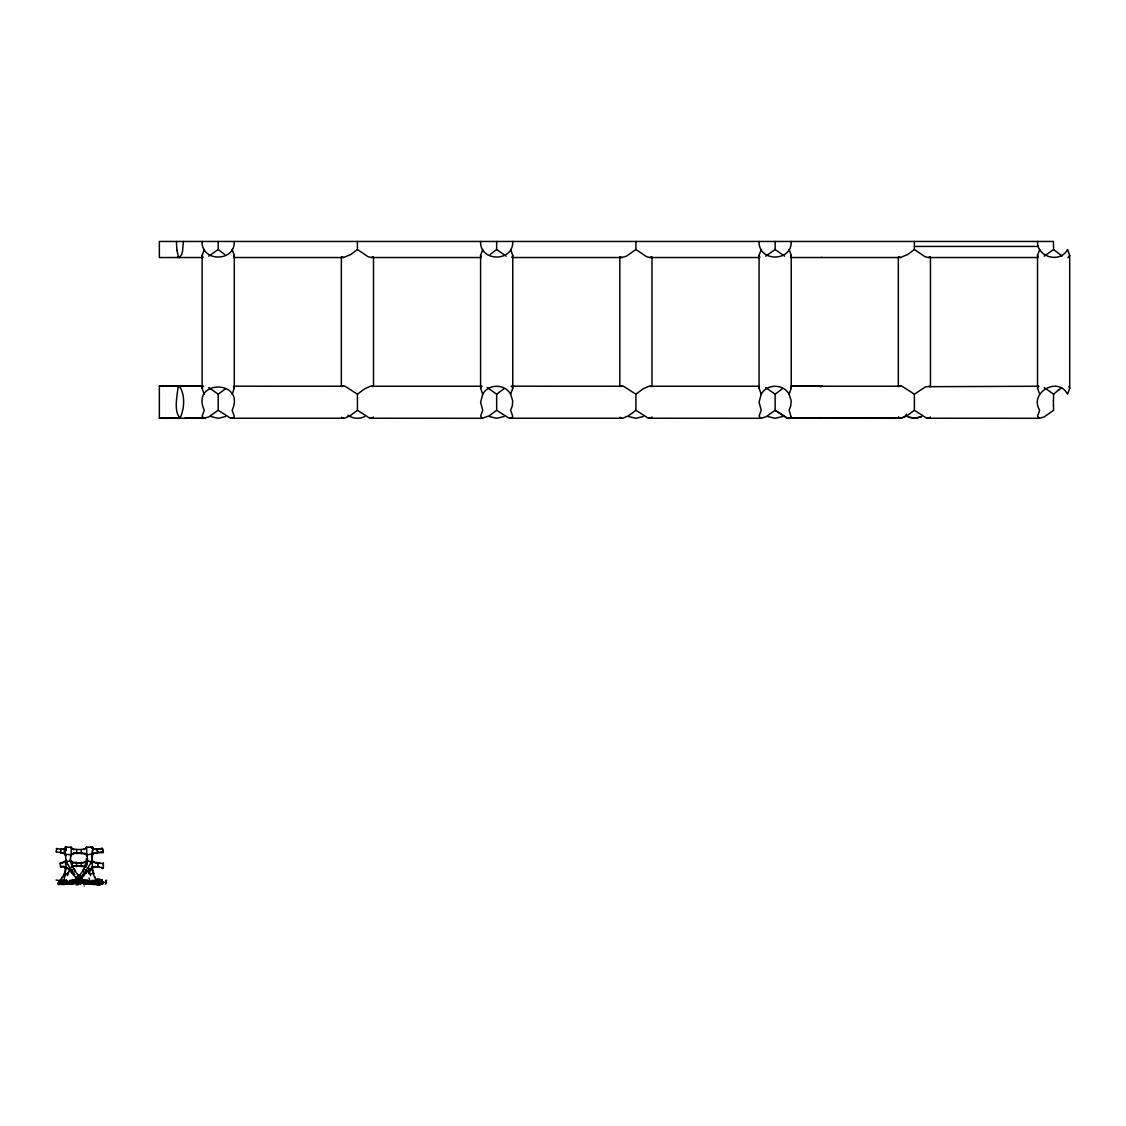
<?xml version="1.0" encoding="UTF-8"?>
<svg xmlns="http://www.w3.org/2000/svg" width="1126" height="1126" viewBox="0 0 1126 1126"><rect width="100%" height="100%" fill="white"/><g stroke="black" fill="none" stroke-linecap="round" stroke-linejoin="round"><path stroke-width="1.5" d="M218.191 410.272L208.746 416.93L203.862 418.295L202.117 416.156L204.27 410.272C190.195 379.054 246.228 379.575 232.111 410.272L234.264 416.156L233.476 417.957A11.527 4.068 40.9 0 1 230.14 417.957L218.191 410.272L218.191 394.199L208.746 387.555M224.736 254.462L218.191 249.493L218.191 241.457M496.665 241.457L496.665 249.493L506.123 256.151M775.138 241.457L775.138 249.493L784.597 256.151M65.491 882.671L65.59 883.628M65.575 868.062L65.491 869.075A6.629 3.814 59.6 0 0 65.195 867.442L65.547 867.583M1053.443 400.546L1053.612 394.213L1058.243 390.173M65.604 848.342L65.618 847.906A9.078 3.294 -86.9 0 0 65.618 847.273L65.252 846.639L65.801 847.47M65.716 869.258L65.35 872.129M183.397 241.457L182.595 250.915L181.68 254.462L179.4 257.53M91.98 860.672L92.29 856.351A10.247 9.951 86.4 0 1 92.571 854.24L92.712 854.352M59.988 883.15L67.433 881.686M66.462 880.068L66.448 880.433A2.604 0.859 -54.6 0 0 66.335 881.123M1037.539 241.457C1036.764 257.207 1060.298 263.723 1067.547 249.493L1069.7 255.377L1069.7 388.315L1067.547 394.199C1057.905 375.662 1028.685 393.002 1039.692 410.272L1037.539 416.156L1039.298 418.295L1044.168 416.93L1053.612 410.286L1053.472 405.585M78.89 880.096L79.313 879.054M60.157 863.741L60.171 863.698A2.801 0.873 87.8 0 1 60.227 863.192M65.533 850.2L65.449 852.1M78.947 880.011L78.947 879.969A2.815 2.716 -2.7 0 0 79.918 879.885L80.579 879.631M63.394 862.361L65.364 861.559A7.516 5.855 84.3 0 1 65.899 861.404L65.618 856.365A10.317 10.035 -86 0 0 65.35 854.226L64.773 854.901M97.737 865.148L97.737 865.19A4.476 1.928 -87.2 0 1 97.681 866.415A2.168 0.971 -87.7 0 1 97.498 866.907L95.189 866.57M92.29 864.557A4.828 1.745 83.4 0 1 92.402 867.048L92.416 869.047M234.264 241.457C235.123 262.217 201.258 262.217 202.117 241.457M512.752 241.457C513.597 262.217 479.732 262.217 480.591 241.457M791.226 241.457C792.071 262.217 758.22 262.217 759.065 241.457M65.899 861.39L65.533 864.163M101.298 849.004L101.354 848.455A24.336 16.243 21.6 0 1 96.4 849.201L95.893 849.215M60.705 852.551A3.125 0.887 -83.1 0 1 60.762 851.34L60.649 851.214A3.744 0.816 -83 0 1 60.987 849.567M96.357 849.581L96.653 848.652L97.061 849.736M71.402 847.977L71.177 850.58A15.525 15.398 -88.8 0 0 71.262 852.129L71.388 854.282A6.277 3.054 82.6 0 1 71.501 854.733M204.27 394.199L202.117 388.315L202.117 255.377L204.27 249.493M487.22 387.555L496.665 394.199L496.665 410.272L489.374 415.719L482.35 418.295L480.591 416.156L482.744 410.272L480.591 402.235L482.744 394.199L480.591 388.315L480.591 255.377L482.744 249.493M765.694 387.555L775.138 394.199L775.138 410.272L765.694 416.93L760.824 418.295L759.065 416.156L761.218 410.272L759.065 402.235L761.218 394.199L759.065 388.315L759.065 255.377L761.218 249.493M1039.692 394.199L1037.539 388.315L1037.539 255.377L1039.692 249.493M65.505 882.488L65.73 881.7A19.241 9.979 -71.3 0 0 63.422 881.672M65.505 866.654L65.561 867.724M92.402 883.192L92.233 883.84A25.391 13.991 -81.8 0 0 94.612 884.389M71.515 860.545L70.966 860.897A1.83 1.168 60.4 0 0 70.727 861.348L71.431 864.318A16.932 12.85 -56.8 0 0 71.754 865.19L72.036 865.612M202.117 388.315L202.905 386.514A11.527 4.068 40.9 0 1 203.51 386.246L159.343 386.246L159.343 418.309L179.71 418.281M480.591 388.315L481.379 386.514M759.065 388.315L759.149 387.555M1037.539 388.315L1038.327 386.514A11.527 4.068 40.9 0 1 1038.932 386.246L925.755 386.711L914.382 394.199L914.382 410.272L926.332 417.957A11.527 4.068 40.9 0 0 929.668 417.957L930.372 416.93M60.705 867.428L61.423 866.527M232.111 249.493L234.264 255.377L234.264 388.315L232.111 394.199M510.599 249.493L512.752 255.377L512.752 388.315L510.599 394.199L512.654 400.56L512.4 405.585L510.599 410.272L512.752 416.156L511.964 417.957A11.527 4.068 40.9 0 1 508.614 417.957L496.665 410.272M789.073 249.493L791.226 255.377L791.226 388.315L789.073 394.199L791.142 400.56L790.874 405.585L789.073 410.272L791.142 416.93L789.467 418.295L786.511 417.774L775.138 410.272L787.088 417.957A11.527 4.068 40.9 0 0 790.438 417.957L791.029 417.253M60.227 863.023L61.986 862.769M87.124 862.08L87.124 862.052A3.364 2.702 -14.3 0 0 87.166 861.376A4.757 4.532 49 0 0 87.42 860.348A6.855 6.263 65 0 0 87.349 857.942L87.068 856.351M92.416 867.217L92.416 867.259A10.176 9.585 -84.9 0 1 92.29 866.527M85.703 864.867L85.717 864.838A3.477 2.604 -78.3 0 0 86.195 866.724M70.459 858.153L70.797 856.464M102.804 852.452L98.624 852.903M65.322 870.088L65.308 870.131A13.019 3.251 -65.3 0 1 64.393 873.537A7.319 2.407 -63.1 0 1 64.126 874.283L64.126 874.311M69.038 871.524L68.067 872.889M59.931 883.558L61.367 884.065M234.264 255.377L233.476 257.178M512.752 255.377L511.964 257.178M790.874 256.756L791.226 255.377M86.983 862.798L86.603 863.966M67.377 875.676L68.63 871.51M1069.7 255.377L1067.969 257.671M92.951 861.601A4.49 3.744 50.9 0 0 94.725 862.375L94.767 862.502A12.766 10.162 44.7 0 0 95.611 862.544L97.554 862.488M80.551 880.377L80.256 881.574A16.454 4.912 0 0 1 77.652 881.658L77.694 882.221M80.579 880.293L81.241 878.927M71.262 883.248L70.755 883.755L73.739 883.952M64.055 874.466L64.055 874.494A6.432 2.351 -62.2 0 1 63.858 874.916L63.83 875.071M71.543 870.961L71.529 870.989A3.04 2.083 -32.1 0 0 71.6 872.594L75.724 877.534M86.463 862.755L87.138 861.376A1.83 1.365 16.5 0 1 87.828 861.249L88.574 861.376M87.026 861.615L87.068 861.531A10.598 9.951 0.2 0 1 81.874 862.6M62.873 877.126L63.253 876.352M906.43 414.185L904.516 416.93L900.054 418.295L788.158 418.225L901.377 418.225L907.077 415.719L914.382 410.272M69.516 881.095L69.46 882.052M85.843 865.655L81.663 872.622A29.107 21.915 16.9 0 1 81.058 873.495L80.945 873.635A7.389 5.531 15.4 0 1 80.636 874.015L80.481 874.184A5.475 4.096 14.6 0 1 79.214 875.183M75.808 877.337A20.93 11.556 77.2 0 1 76.371 878.125A5.968 2.21 68.6 0 1 77.047 879.153L78.947 876.605M97.117 883.586L96.048 884.093A16.172 8.98 -85.8 0 1 95.175 884.248L93.134 884.248A9.36 8.726 63.7 0 1 91.107 884.051M91.319 862.403L86.646 869.596M82.184 876L82.845 874.986M92.543 846.893L92.107 847.47A4.912 4.11 41.9 0 0 95.837 848.99M92.177 847.371L92.233 847.259A2.351 0.957 -5.1 0 0 91.755 847.188M76.906 877.323L77.215 876.83A6.038 4.785 53.9 0 1 77.61 876.239M482.744 394.199C488.332 383.642 505.011 383.642 510.599 394.199M761.218 394.199C766.806 383.642 783.485 383.642 789.073 394.199M88.391 881.095L88.011 882.784A11.33 2.027 -24.6 0 0 87.87 883.811M76.526 877.675A3.885 1.056 27.6 0 0 77.047 879.406L77.103 879.223M373.424 416.93L372.72 417.957A11.527 4.068 40.9 0 1 369.384 417.957L357.435 410.272L357.435 394.199L345.485 386.514A11.527 4.068 40.9 0 0 342.135 386.514M651.898 416.93L651.194 417.957A11.527 4.068 40.9 0 1 647.858 417.957L635.909 410.272L635.909 394.199L623.959 386.514A11.527 4.068 40.9 0 0 620.609 386.514M81.748 878.153L87.504 871.144M84.168 883.516L88.152 882.643M83.338 874.255L86.35 870.004M91.797 861.672L92.008 861.39A7.516 5.897 -78.8 0 1 92.431 861.489L94.5 862.361A13.512 11.021 -48.5 0 0 95.823 862.98M84.309 880.25L84.267 880.307A14.511 4.617 9.2 0 0 83.845 881.489A2.421 1.239 -86.8 0 0 83.521 881.968M59.551 882.249A3.674 1.703 -80.4 0 0 58.622 882.432L58.144 884.093M65.181 854.55L65.477 854.226A9.402 7.798 -89.1 0 1 65.941 855.774M86.941 882.08L87.251 883.811A145.099 54.273 45.6 0 1 90.615 883.826L91.628 883.896M59.706 884.177L58.425 884.417A3.814 1.759 -80.3 0 0 59.354 884.374L60.199 884.149M86.505 847.977L86.73 850.58A15.525 15.44 -87.6 0 1 86.688 852.129L86.519 854.282A6.277 2.899 -82.8 0 0 86.561 854.704L86.941 854.141M86.829 854.423L86.885 854.352A8.009 7.924 -83.8 0 1 87.152 854.972M77.638 876.253L78.778 875.338M89.939 882.207L91.164 881.813M373.156 256.756L371.355 257.53L368.188 256.756L357.435 249.493L357.435 241.457M651.63 256.756L649.829 257.53L646.662 256.756L635.909 249.493L635.909 241.457M930.104 256.756L928.303 257.53L925.136 256.756L914.382 249.493L914.382 241.457M218.191 249.493L208.746 256.151M357.435 249.493L350.89 254.462L343.5 257.53L233.856 257.53M496.665 249.493L490.134 254.462M635.909 249.493L626.45 256.151L621.988 257.53L512.33 257.53M775.138 249.493L765.694 256.151M914.382 249.493L907.837 254.462L900.462 257.53L790.804 257.53M202.61 257.53L159.343 257.53L159.343 241.457L1053.429 241.457L1053.612 249.508L1044.168 256.151M820.657 386.894L822.205 386.162L791.536 386.246M218.191 394.199L225.496 388.751M357.435 394.199L364.725 388.751L370.44 386.246L481.984 386.246M357.435 410.272L350.13 415.719L344.415 418.225L231.196 418.225M496.665 394.199L503.969 388.751M635.909 394.199L643.199 388.751L648.914 386.246L758.713 386.246M635.909 410.272L628.604 415.719L622.903 418.225L509.67 418.225M775.138 394.199L782.443 388.751M105.619 880.349L106.154 882.277M97.835 881.151L96.569 881.996M71.543 854.634L71.881 854.409A5.672 5.419 -11.2 0 1 72.655 853.944L72.908 853.902A4.293 4.18 -7.8 0 1 73.387 853.747M79.594 876.507L79.622 876.492A8.107 5.18 -14.6 0 0 80.875 875.465M1059.341 389.329L1061.621 387.879M93.036 867.541A5.729 2.168 -35 0 1 93.106 867.682L93.599 866.992M70.657 883.811L70.811 883.811A145.099 54.273 -45.6 0 0 67.293 883.826L68.756 883.854M179.33 386.162L179.273 386.176A16.074 2.914 89.2 0 0 177.978 388.146C176.824 397.042 173.854 412.271 180.16 417.957C184.481 408.499 185.34 394.846 179.4 386.162M90.587 873.86A3.462 0.887 0.1 0 0 92.965 873.72L93.866 873.297L92.937 872.96M225.496 416.564L218.191 418.309L210.886 416.564M364.725 416.564C359.447 419.266 352.776 418.745 347.976 415.241M503.969 416.564L496.665 418.309L489.374 416.564M643.199 416.564L635.909 418.309L628.604 416.564M782.443 416.564L775.138 418.309L767.848 416.564M102.227 880.096L102.283 880.068A8.726 2.998 8.7 0 1 99.426 879.125A5.503 5.489 32.2 0 1 97.3 878.702M823.402 417.957L789.467 418.295M85.168 862.192L87.138 861.376A1.858 1.098 -71 0 0 86.843 860.883L86.547 860.588M90.657 868.568L91.98 867.963A5.588 3.983 -14.5 0 0 92.304 867.682L92.374 867.724M67.096 881.7A8.051 7.629 -80.5 0 0 65.294 881.672A13.357 12.653 -76.4 0 0 64.787 881.742L61.986 882.334A12.71 6.376 40.1 0 1 61.606 882.39M89.503 872.932L88.827 873.34L90.629 873.776M93.514 873.537L93.627 873.495A13.259 3.308 65.3 0 1 92.613 870.159M103.296 881.813L102.466 882.024M103.423 883.643L102.522 883.868A15.046 8.107 21.6 0 1 98.3 884.177L99.454 884.234M62.535 882.179L63.352 881.982M68.207 873.677L67.968 873.72A2.745 0.718 -0.1 0 1 66.997 873.762L64.463 873.551M59.481 884.374L61.142 884.093M62.606 880.307L58.763 881.883A1.45 1.013 -85 0 0 58.214 883.643M73.204 881.686L70.952 881.799M65.575 866.936A2.829 2.097 14.7 0 0 62.662 866.485L60.382 866.753M83.324 862.643L83.225 862.657A6.798 6.32 13.7 0 1 82.677 862.741L81.297 862.798A65.857 61.071 0 0 1 76.61 862.826L76.047 862.798A10.598 10.134 -3.3 0 1 71.445 862.08M66.518 881.531L66.898 881.517A5.151 4.321 -75.5 0 0 66.49 880.405A3.659 1.985 -14.7 0 0 65.899 880.265A5.869 3.026 -12.6 0 0 64.281 880.053M176.838 257.53L177.064 257.502A16.06 5.208 -87.1 0 0 177.626 257.277M99.975 880.602L96.076 880.419M74.738 853.508L74.64 853.522A9.501 9.36 -5.3 0 0 73.387 853.733M66.73 861.32L69.826 861.32M96.301 852.621L97.132 853.409L95.682 853.1M98.3 880.813L99.144 881.883M87.476 854.648L90.333 854.338M90.362 861.376L89.376 861.446M62.197 862.657L61.142 863.178M69.587 881.658L67.616 881.686M102.902 882.305L99.271 882.587M69.052 884.177L69.122 884.163A5.771 5.377 85.7 0 0 70.671 883.84M90.896 884.135L89.63 884.206M95.231 884.192L95.443 884.163A12.414 7.488 13 0 0 95.935 883.966M91.29 881.686L91.347 881.686A4.265 4.011 65.5 0 0 90.854 881.742M72.81 884.121L71.332 884.135A5.166 4.645 -68.7 0 1 70.783 884.065L70.713 884.051M66.814 883.431A2.153 2.041 -68.9 0 1 66.406 883.952L67.138 883.868L65.871 883.938A25.391 13.892 76.9 0 1 63.267 884.065M83.915 881.503L81.171 881.644M62.451 849.201L62.648 849.187A4.49 4.152 -61.8 0 0 65.97 847.625M60.917 849.426L61.874 849.398A6.39 5.503 89.1 0 0 63.9 848.765M59.425 884.177L59.509 884.177A4.096 2.336 -84.4 0 1 58.453 883.502M75.541 882.742A22.97 8.178 -0.7 0 0 74.246 882.77L71.107 882.981M60.776 883.572L61.86 884.093A16.172 8.952 85.2 0 0 62.732 884.22L64.773 884.248A9.36 8.741 -64.1 0 0 66.8 884.065M90.657 854.324L92.515 854.254M75.625 853.424L76.61 853.395A87.561 84.914 0 0 1 81.297 853.395L82.071 853.424M86.364 884.149L84.774 884.093M81.762 862.769L81.297 862.826A24.336 7.783 0 0 1 76.61 862.798L75.695 862.755M92.177 883.952L97.343 884.135L96.597 884.065M101.044 884.22L99.679 884.234A3.223 1.492 80.3 0 1 99.116 884.501M75.766 853.058L76.61 853.044A40.269 9.261 0 0 1 81.297 853.044L82.916 853.086M80.959 881.644L80.27 883.755M90.784 847.202L88.152 847.216M63.07 884.543L63.689 884.515A8.332 8.079 -83.9 0 0 65.252 884.276L65.322 884.262A3.209 3.082 -76.1 0 0 66.082 883.952M83.521 879.899L84.577 879.899A10.289 9.501 -64.5 0 1 87.448 880.265M84.253 883.938L87.251 883.811M71.445 867.09A8.684 8.501 4.2 0 1 75.681 865.936L76.455 866.021A165.649 33.414 0 0 0 81.297 866.021L82.128 866.021A8.375 8.304 -14.7 0 1 85.914 866.598M90.559 881.841L90.671 881.841A288.988 20.831 -6.7 0 1 87.364 881.799L85.393 881.757M75.541 882.826L82.015 882.826M75.681 866.049L76.427 866.049M73.331 879.899L74.541 879.913M184.805 418.267L205.185 418.225L186.508 418.126M81.48 866.049L82.212 866.049M77.328 883.727L80.579 883.727M914.382 246.425L1038.327 246.425M371.355 257.53L480.999 257.53M649.829 257.53L759.487 257.53M928.303 257.53L1037.961 257.53M791.226 386.176L901.377 386.246M234.264 386.176L344.415 386.246M510.993 386.176L622.903 386.246M927.388 418.225L1039.298 418.295M370.44 418.225L482.35 418.295M648.914 418.225L760.824 418.295M75.09 879.913L75.189 879.913A4.096 1.703 12.5 0 0 75.555 879.87M159.343 386.162L201.793 386.246M76.455 866.021L76.61 866.049A52.078 3.012 0 0 0 81.297 866.049M179.71 418.084L159.343 417.957L179.893 418.112M66.927 881.827L67.377 881.841A286.905 19.93 6.4 0 0 70.544 881.799M186.747 418.168L203.862 418.295L177.078 418.281A16.06 5.208 -87.1 0 0 178.738 417.113M66.73 847.202L70.122 847.202A12.625 7.488 -2.7 0 1 70.572 847.062A4.42 3.477 -5.7 0 1 71.487 847.132M71.951 881.151L72.008 881.151A4.856 4.265 84.7 0 0 69.882 881.602M91.98 881.658L92.36 881.672A12.963 12.344 88 0 1 93.88 881.897M90.573 883.868L88.053 883.755L88.025 881.602A4.49 3.913 -55.4 0 0 86.238 881.306M62.577 884.543L61.085 884.473M76.948 881.644L77.652 881.658L77.117 879.772M76.723 881.644L73.992 881.503A12.485 3.983 -9.2 0 0 73.781 880.532L73.429 880.025M65.646 854.254L70.445 854.648M61.508 849.201L61.536 849.201A24.336 16.243 -21.6 0 1 56.553 848.455M822.205 418.309L821.881 418.267A16.074 5.391 87.4 0 1 820.601 417.563M96.723 884.093L97.666 884.135A18.973 8.403 -31.4 0 1 95.555 883.586M822.135 257.53L821.431 257.333M60.776 853.015L62.226 853.1M63.309 884.234L62.465 884.163M89.165 861.432L89.095 861.432A4.293 1.253 7.9 0 1 88.574 861.291M71.163 847.639A8.445 8.445 0 0 0 76.301 849.426L76.61 849.44A31.359 31.317 0 0 0 81.297 849.44L82.17 849.356A6.939 6.869 -30.4 0 0 85.703 848.089A6.249 6.038 -35.5 0 0 86.435 847.245L86.463 847.329M176.641 418.309L175.642 417.957M99.961 863.107L96.878 862.783M96.639 882.334L98.075 882.446A3.209 1.478 80.3 0 1 99.018 882.32M96.878 882.517L97.117 883.094M176.838 386.162L177.064 386.19A16.06 5.222 87.3 0 1 178.372 386.922M103.437 863.938A2.829 1.21 82 0 0 103.325 863.445A22.928 20.803 77.2 0 1 102.142 863.487L95.921 862.769M179.259 257.53L179.33 257.53A16.074 2.914 -89.2 0 1 178.288 256.39L177.021 250.451M93.571 866.823A7.783 6.657 -81 0 1 96.54 866.795L99.355 867.175M74.344 862.615L73.598 862.46M97.23 884.163L98.426 884.374L94.148 884.501A6.489 6.249 76.5 0 1 91.811 883.98A7.699 1.027 10 0 0 90.981 883.84M101.467 867.583L102.607 868.554L103.409 867.808A156.415 54.569 -4 0 1 97.483 866.893M94.683 881.94L95.597 882.207L94.514 881.897M909.414 417.535L916.817 418.126L921.687 416.564L914.382 418.309L907.092 416.564M900.462 257.53L898.661 256.756M621.988 257.53L620.187 256.756M343.5 257.53L341.699 256.756M70.178 861.39A1.731 1.182 -13.7 0 1 70.727 861.446L72.571 862.122M928.711 386.176L929.668 386.514M900.054 418.295L898.506 417.253M650.237 386.176L651.194 386.514M621.58 418.295L620.032 417.253M371.749 386.176L372.72 386.514M343.106 418.295L341.544 417.253M899.955 418.281L898.478 417.183M84.844 853.86L85.041 853.93A5.996 5.531 15.7 0 1 86.42 854.803L86.406 854.845A4.954 2.449 -9 0 0 87.49 854.859M78.82 880.222A3.04 2.984 1.2 0 1 77.821 879.941L77.863 879.87M87.42 880.335L87.955 880.856A9.121 1.548 -22.2 0 0 87.729 881.306M1044.168 387.555L1053.612 394.184M65.941 867.963L67.63 868.667A3.603 3.519 -18.9 0 0 69.179 868.667M1062.015 256.038L1053.612 249.508M61.381 882.024L60.016 881.123M65.139 867.442L65.407 867.611A6.376 3.716 69.6 0 1 66.547 867.794M69.896 882.784L69.376 882.094L69.305 882.854M74.316 869.511L74.541 869.722A3.223 2.097 -25.1 0 1 74.752 871.017M71.754 872.749L70.22 870.947M79.13 875.338L80.256 876.239M93.444 848.469L93.979 848.821A6.39 5.531 -72.3 0 0 96.034 849.356L96.991 849.426A28.502 21.338 40.9 0 0 102.17 848.61L101.959 848.131M914.382 394.199L902.433 386.514A11.527 4.068 40.9 0 0 899.097 386.514M92.754 867.513L92.698 867.456A6.531 3.491 -46.6 0 0 92.318 867.555M1068.912 386.485L1069.7 388.315M1038.327 257.178L1037.539 255.377M759.853 257.178L759.065 255.377M481.379 257.178L480.591 255.377M202.905 257.178L202.117 255.377M77.455 874.212L77.3 874.043A7.389 5.531 -15.4 0 1 77.047 873.762L76.906 873.565A29.107 21.915 -16.9 0 1 76.244 872.622L73.654 868.413M92.867 854.704L92.459 854.24A9.402 7.769 -89.4 0 0 92.219 860.799M79.439 877.393L80.762 879.167M86.252 847.076L86.294 847.118A8.276 4.124 81.8 0 0 86.252 847.948M511.964 386.514L512.752 388.315M233.476 386.514L234.264 388.315M69.84 880.701L69.896 880.771A10.753 1.83 22.2 0 1 70.051 881.672A9.318 8.698 81.5 0 0 66.842 881.545M71.459 869.863L74.865 874.691M70.783 868.92L67.757 864.332M83.591 871.862L83.31 871.369A3.378 2.153 30.3 0 1 83.254 869.919L83.591 869.511A1.731 1.126 24.2 0 1 85.942 870.426M92.416 882.798L92.219 881.672A11.598 1.914 -20.9 0 1 93.303 881.137M179.498 418.309L178.992 418.182M80.917 877.21L81.016 877.351A18.086 2.885 -48 0 1 81.339 876.732M66.589 862.403L67.644 864.121M73.345 867.893L72.12 865.767M95.26 877.52L94.851 876.774M71.121 862.108L71.628 863.135A3.955 2.632 70.3 0 1 71.726 867.344M102.452 883.699L102.311 883.037M93.768 874.255L93.782 874.311A7.544 2.519 62.9 0 1 93.458 873.509M101.537 851.749L101.607 851.932A77.722 11.851 -2.1 0 1 98.229 852.382M89.376 871.82L90.53 875.676M77.441 883.375L77.412 883.277A14.202 1.098 -89.7 0 0 77.539 883.46M88.855 871.524L89.137 873.002M791.029 387.231L791.226 388.315M92.36 864.106L92.008 861.39M92.332 870.919L92.191 869.258M92.388 854.057L92.402 854.184A3.955 3.42 -56.7 0 1 94.218 852.959M92.36 850.2L92.459 852.1M86.969 865.176L86.941 863.473M92.304 848.342L92.29 847.906A9.078 3.279 86.9 0 1 92.304 847.287M930.456 257.136L930.456 386.57M898.309 257.136L898.309 386.57M651.982 257.136L651.982 386.57M619.835 257.136L619.835 386.57M373.508 257.136L373.508 386.57M341.347 257.136L341.347 386.57M81.297 849.708L81.297 853.649M81.297 862.291L81.297 866.626M76.61 849.483L76.61 853.044M76.61 862.235L76.61 863.361M76.61 863.642L76.61 866.626M81.382 879.49A10.613 3.434 -66.9 0 1 81.832 878.759M85.379 872.917A1.478 1.013 33.1 0 0 86.069 872.805L86.406 872.397A3.181 2.238 25.9 0 0 86.322 870.722M80.227 876.267A6.151 4.8 -59.9 0 1 80.636 876.872M79.932 876.112A5.18 3.364 1.5 0 1 78.623 877.07M81.016 877.773A4.335 1.225 -23.2 0 1 81.522 879.209M82.62 875.113A37.313 8.684 -43.2 0 1 83.113 874.395M80.706 878.027A12.639 1.464 -51.1 0 1 80.889 877.661M77.497 879.941A2.519 1.239 18.5 0 1 76.723 879.519M78.243 879.265A5.151 3.406 19.9 0 1 77.37 878.336M73.697 872.383A1.858 1.154 -31.4 0 1 72.613 872.875A1.478 0.999 -32.2 0 1 72.12 872.903M77.483 876.422A24.927 5.869 43.2 0 1 78.454 878.407M76.751 877.464A7.488 0.76 52.2 0 1 76.976 877.914M72.374 869.905A1.619 1.126 -25.7 0 1 74.372 869.455M78.693 875.183A5.475 4.096 -14.6 0 1 77.497 874.226M80.579 884.121A24.955 2.168 87.5 0 1 80.382 884.248M62.972 879.955A7.15 3.589 -11.8 0 1 64.393 879.885M59.777 881.067A5.63 2.041 21.6 0 1 59.453 880.813M64.295 878.618A16.003 9.191 89.3 0 1 66.04 873.579M63.661 875.085A10.204 3.969 -61.8 0 1 63.126 876.324M62.31 876.887A6.7 3.814 -60.4 0 1 61.831 877.717M62.057 877.886A7.53 5.391 -60.4 0 1 61.48 878.66M61.057 878.97A10.373 9.107 -68.3 0 1 59.692 880.321M66.082 861.052A18.748 11.879 -88.5 0 1 66.8 862.08M65.266 861.066A3.871 1.154 64.2 0 1 65.899 861.826M66.11 861.207A3.265 2.168 30.6 0 1 66.659 861.165M69.573 871.44A14.455 10.092 -33.6 0 1 69.995 869.793M68.785 871.651A23.547 16.116 74 0 1 68.953 871.158M69.404 871.144A12.133 8.867 67.8 0 1 70.347 868.962M68.756 869.258A31.19 22.098 -88.4 0 1 70.291 870.806M66.617 867.583A12.287 8.6 -89.9 0 1 68.939 868.709M65.519 867.766A5.602 4.11 13.3 0 0 65.899 868.005A4.954 1.689 28.6 0 0 65.392 868.047M66.04 866.471A4.715 1.225 -87.9 0 1 66.054 864.684M65.575 869.145A9.289 2.182 -66.1 0 1 65.477 869.849M62.029 882.432A11.823 9.346 12.5 0 1 62.592 882.277M73.964 849.623A7.966 7.826 -22.5 0 1 72.571 849.145M71.219 847.329A8.276 3.645 -82.4 0 1 71.163 847.991M75.724 862.389A12.456 10.993 -8.8 0 1 74.513 862.291M73.331 862.769A7.361 5.855 0.1 0 1 72.36 862.432M71.388 866.584A9.458 7.122 3.4 0 1 75.681 866.049M70.614 856.436A8.361 7.727 -59.9 0 1 71.205 854.634M71.346 854.535A4.926 2.055 8.1 0 1 70.445 854.465M72.585 853.466A7.713 7.53 21.3 0 1 74.049 853.156M74.02 852.973A18.382 17.523 11.3 0 1 75.752 852.861M75.878 884.853A8.726 1.506 1.6 0 1 77.99 884.825M74.049 883.657A6.503 3.772 -21.3 0 1 72.908 883.84M73.992 881.616A1.619 0.816 86.4 0 1 74.654 882.883M74.105 881.278A13.737 5.011 -54 0 1 73.359 881.489M74.485 879.547A12.09 2.308 5.5 0 1 73.978 879.533M76.526 879.561A3.688 2.027 21 0 1 76.019 879.702M74.696 882.981A1.605 0.802 87.1 0 1 74.527 883.488M61.606 849.004A3.294 1.239 -87.8 0 1 61.705 849.398M61.395 852.593A77.722 11.851 2.1 0 1 56.3 851.932M56.455 848.61A3.477 1.239 -86 0 1 56.497 849.257M56.582 849.201A3.997 1.788 -83.3 0 1 56.596 849.666M56.342 850.51A4.18 2.702 -79.6 0 1 56.117 851.763M64.407 849.44A12.527 1.168 -86.1 0 1 64.21 852.565M65.97 859.462A9.402 7.798 -89.1 0 1 65.477 861.404A4.405 3.8 -55.8 0 1 64.858 861.798M63.436 853.241A4.49 3.477 44.8 0 1 64.646 853.804M66.307 848.272A22.323 7.826 -87 0 1 66.237 850.229M64.9 852.058A12.527 2.534 -87.5 0 1 64.801 853.832M64.154 853.663A4.237 2.984 69.1 0 1 65.209 854.409M62.24 852.973A11.035 8.966 -70.4 0 1 63.788 853.283M65.716 847.681A5.968 4.757 -81 0 1 64.562 848.722M63.281 862.15A13.512 10.613 38.5 0 1 61.874 862.474M64.337 867.484A8.755 5.799 52.8 0 1 65.026 867.893M62.887 866.64A4.701 3.955 76.6 0 1 64.379 867.076M61.367 866.753A13.16 11.26 84.8 0 1 62.676 866.612M60.508 866.443A4.532 1.548 87.2 0 1 60.382 863.994M65.758 860.222A9.529 1.506 88 0 1 65.829 860.841M65.364 860.644A11.063 3.997 -5.1 0 1 65.955 860.602M64.956 862.052A6.306 5.433 -55.7 0 1 62.183 862.727M70.628 861.137A5.461 5.25 -40.3 0 1 70.361 860.011A6.221 5.63 -67 0 1 70.544 858.167M70.755 860.869A8.009 8.009 0 0 1 70.431 859.898M70.403 855.859A8.009 8.009 0 0 1 70.6 855.169M65.955 847.245A2.843 0.971 3.5 0 1 66.744 847.231M71.951 880.87A6.263 5.194 43.3 0 1 72.782 880.912M72.768 881.039A5.588 3.983 30.6 0 1 73.964 881.278M69.784 880.588A6.869 6.348 62.2 0 1 72.838 880.039M69.854 882.77A12.752 2.28 24.6 0 1 70.093 883.84M68.292 883.305A11.654 1.985 21.9 0 1 69.122 883.966M70.572 884.023A3.012 2.716 -86.1 0 1 70.122 883.882M70.558 882.939A3.448 3.35 65.6 0 1 70.093 882.84M58.313 880.293A18.973 5.785 19.5 0 1 56.103 880.039M58.51 883.544A8.276 1.985 -1.2 0 1 67.335 882.953M66.547 883.403A12.907 10.12 34.8 0 1 65.744 883.263M61.663 883.6A16.82 6.165 -34.1 0 1 62.31 883.685M67.405 881.869A1.562 1.464 -63.3 0 1 67.982 882.207M67.63 883.924A16.679 14.708 49.3 0 1 66.589 883.797M68.968 884.177A11.218 10.387 71.1 0 1 67.644 884.149M62.394 884.29A12.428 7.755 -14.1 0 1 61.803 884.22M97.849 880.799A6.306 2.041 -23.5 0 1 97.469 881.053M94.64 880.321A6.587 2.646 10 0 1 96.048 880.518M91.6 880.56A5.982 2.702 10.5 0 1 94.598 880.518M91.769 880.616A2.857 1.084 46.7 0 1 91.853 881.32M91.572 884.177A2.688 2.196 79.1 0 1 91.192 883.333M91.065 882.235A2.688 2.196 79.1 0 1 91.642 880.673M96.808 879.716A8.741 8.234 83.2 0 0 97.976 880.729L98.046 880.771A8.572 5.419 -56.5 0 0 97.709 880.039M96.47 879.73A8.234 6.728 63.3 0 1 94.908 877.745M94.485 876.872A11.26 5.039 61 0 1 93.627 874.93M89.067 878.027A15.426 4.926 83.1 0 1 89.756 881.334M85.801 864.135A21.591 15.145 69.4 0 1 85.365 865.19M86.378 863.825A15.919 12.048 57.4 0 1 86.153 864.458M87.11 862.361A6.376 5.278 6.3 0 1 87.04 862.727M90.939 861.657A3.448 1.886 -21.7 0 1 91.811 861.629M92.008 861.052A3.857 1.464 -71 0 1 92.796 860.433M91.91 861.404A7.952 7.164 -65.4 0 1 91.882 860.686M91.544 862.783A23.927 14.61 -89.2 0 1 92.008 862.037M90.108 861.714A4.405 0.929 -10.3 0 1 90.615 861.643M89.109 869.821A14.455 11.077 21.6 0 1 89.264 871.58M88.658 869.173A12.02 9.487 -46.2 0 1 89.475 870.398A23.618 16.257 -73.7 0 1 89.925 871.355M89.925 870.637A8.628 4.645 -61.9 0 1 92.065 868.878M87.687 871.468A31.246 21.577 -88.7 0 1 89.503 869.553M85.28 864.599A4.968 3.702 -70 0 1 86.223 862.502M90.235 868.596A3.702 3.491 9.1 0 1 88.447 868.456M92.895 870.525A10.303 2.196 67.6 0 1 92.684 869.469M91.994 869.385A5.954 3.885 -53.1 0 1 92.093 867.287M92.219 881.855A19.241 9.684 67.4 0 1 94.584 882.376M100.51 883.417A7.403 1.717 11.9 0 1 89.475 882.094M87.335 881.686A9.064 8.375 69.8 0 1 91.403 881.799M93.922 881.728A18.438 17.101 -43.3 0 1 94.64 881.883M86.505 847.428A5.391 3.8 3.7 0 1 87.659 847.399M84.957 849.117A9.951 9.487 7.2 0 1 83.788 849.44M86.181 862.122A11.696 1.647 88.7 0 1 86.308 858.814M85.027 861.953A7.783 5.883 -2 0 1 84 862.235M82.254 866.64A9.458 6.531 -2.8 0 1 85.886 866.95M86.35 854.775A8.009 7.023 62.9 0 1 86.913 856.379M82.085 853.635A9.613 9.346 8.5 0 1 84.83 853.944M83.831 853.227A7.798 7.544 -15 0 1 84.985 853.438M82.029 883.164A20.521 6.826 0.8 0 1 84.492 883.22M80.79 883.375A8.726 2.885 -4.5 0 1 84.394 883.685M84.83 884.276A5.799 3.603 22.9 0 1 83.887 884.121M83.929 881.757A5.18 3.279 -27.1 0 1 84.985 881.503M85.477 882.193A20.775 8.473 62.4 0 1 84.253 882.334M82.662 880.363A3.941 2.294 -24.3 0 1 80.917 879.899M102.002 852.692A1.562 1.21 79.9 0 1 101.579 851.946M97.878 863.135A3.955 1.562 -86.9 0 1 97.92 865.19M103.156 862.98A1.83 0.788 82 0 1 103.325 863.417M103.268 863.98A5.771 2.674 82.4 0 1 103.423 865.612M103.381 865.739A4.814 2.632 81.6 0 1 103.24 867.653M91.727 847.977A12.991 3.153 87.2 0 1 91.755 847.019A4.307 1.492 -3.6 0 0 90.826 846.991M92.388 856.098A12.287 5.799 -9.8 0 1 91.389 856.21M98.342 852.241A50.6 35.511 38.6 0 1 96.991 852.326M103.085 850.257A5.236 3.603 63.9 0 1 103.296 852.607M97.202 849.581A4.18 1.337 82.6 0 1 97.483 852.649M102.522 848.455A4.56 2.21 71.5 0 1 103.001 850.214M92.191 854.592A12.527 3.519 87.9 0 1 92.022 852.129M92.515 854.043A4.237 3.279 -80.2 0 1 93.725 853.381M93.261 850.158A22.323 6.235 87.2 0 1 93.205 848.596M94.176 853.438A11.035 8.755 58.3 0 1 95.724 853.311M93.557 848.202A5.968 4.208 71.1 0 1 92.585 847.16M92.656 867.245A2.829 1.59 -12 0 1 95.006 866.865M87.701 847.442A21.605 5.166 1.4 0 1 88.18 847.456M85.224 881.531A6.503 5.011 -35.3 0 1 86.181 881.447M87.659 883.882A4.898 4.405 -89.4 0 1 86.674 884.121M106.506 880.208A8.825 3.758 7.8 0 1 104.605 882.404M106.379 882.291A9.81 3.223 4.1 0 1 105.281 884.093M102.536 882.108A17.439 11.344 29.3 0 1 98.145 882.629M92.191 884.29A12.4 10.753 -45.6 0 1 90.868 884.459M98.849 884.501A3.279 1.52 80.4 0 1 98.441 884.318M96.963 884.909A17.059 5.447 28.7 0 1 97.807 884.994M100.115 885.12A9.332 1.422 -8.8 0 1 97.863 884.839M102.973 881.813A3.181 1.013 88 0 1 103.437 882.277M90.629 883.797A1.605 1.506 64.2 0 1 89.953 883.347M89.306 884.177A7.53 7.009 -82.6 0 1 87.49 883.952M98.412 884.29A3.899 2.28 81.4 0 0 99.538 883.558A1.45 0.816 84.9 0 0 99.102 882.024M79.735 878.379A5.18 2.716 -26.1 0 1 79.087 878.927M78.82 877.464A4.898 3.617 -14.5 0 1 77.807 876.478M100.425 880.166A22.492 14.342 13.1 0 1 99.792 880.265M102.227 880.208A8.079 6.235 24.4 0 1 100.678 880.602M96.752 879.983A12.119 4.588 84.8 0 1 97.329 881.151M177.007 250.507A16.074 2.759 -89.9 0 1 176.529 241.457M179.287 418.309A15.989 2.899 -89.1 0 1 179.189 418.295M1053.443 405.684A13.118 1.337 90 0 1 1053.401 400.504M1058.313 390.469A19.564 7.995 -44.3 0 1 1059.383 389.652M84.154 886.049A27.038 1.647 3.8 0 0 84.168 885.937"/></g></svg>
